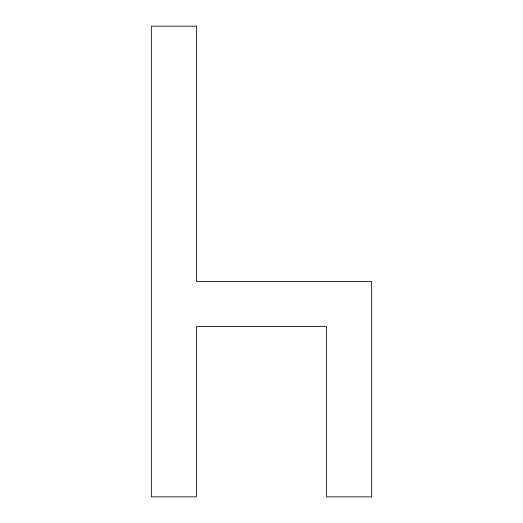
<?xml version="1.0" encoding="UTF-8"?>
<svg xmlns="http://www.w3.org/2000/svg" width="523" height="523" viewBox="0 0 523 523"><rect width="100%" height="100%" fill="white"/><g stroke="black" fill="none" stroke-linecap="round" stroke-linejoin="round"><path stroke-width="0.78" d="M196.406 26.15L151.337 26.15L151.337 496.85L196.406 496.85L196.406 326.594L326.594 326.594L326.594 496.85L371.663 496.85L371.663 281.531L196.406 281.531L196.406 26.15"/></g></svg>
